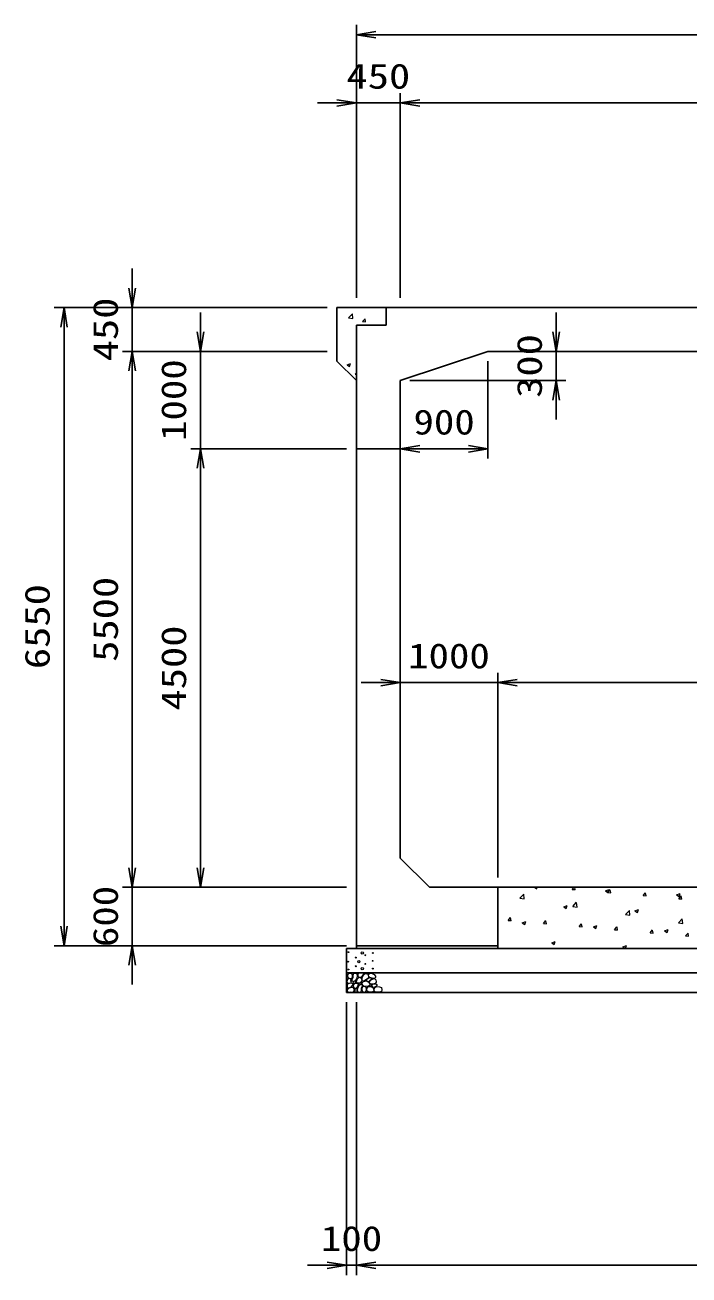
# Model space of a CAD drawing. Units: millimetres at full size. Extents: x 0 to 84100, y 0 to 59400.
# Drawn here: x 59200 to 66013, y 29470 to 42300 of the extents above; entities that cross this region are included whole.
import ezdxf
from ezdxf.enums import TextEntityAlignment as Align

# ---------------------------------------------------------------- set-up
doc = ezdxf.new("R2010")
doc.units = ezdxf.units.MM
for name, color, linetype, lineweight in [('D-DCR-HCHn', 4, 'Continuous', 9), ('D-STR-DIM', 7, 'Continuous', 25), ('D-STR-STRn', 1, 'Continuous', 25)]:
    doc.layers.add(name, color=color, linetype=linetype, lineweight=lineweight)
doc.styles.add('ＭＳ ゴシック', font='')
doc.styles.get('ＭＳ ゴシック').set_extended_font_data('MS Gothic')

# ---------------------------------------------------------------- blocks, each defined once
blk = doc.blocks.new('open_arrow')
at = {"color": 0, "linetype": 'Continuous', "lineweight": -2}
blk.add_lwpolyline([(7.5, 1.25), (0, 0), (7.5, -1.25)], dxfattribs=at)

msp = doc.modelspace()

# ---------------------------------------------------------------- linework, layer by layer
at = {"layer": 'D-DCR-HCHn'}
for p, q in [((62519.834, 39295.507), (62559.402, 39336.745)), ((62519.919, 39295.298), (62565.098, 39288.291)), ((62565.035, 39288.407), (62559.422, 39336.652)), ((62664.087, 39255.286), (62688.577, 39284.472)), ((62694.623, 39252.192), (62688.749, 39284.035)), ((62664.001, 39255.255), (62694.365, 39252.598)), ((62400.738, 38901.959), (62400, 38905.959)), ((62400, 38902.405), (62400.483, 38902.363)), ((62505.333, 38813.031), (62540.902, 38826.684)), ((62505.354, 38812.949), (62530.623, 38795.905)), ((62530.658, 38795.929), (62540.959, 38826.627)), ((62587.184, 38716.57), (62600, 38729.927)), ((62587.268, 38716.362), (62600, 38714.388)), ((64277.649, 33337.969), (64317.216, 33379.207)), ((64322.848, 33330.882), (64317.236, 33379.126)), ((64428.559, 33450), (64450.475, 33435.218)), ((64450.504, 33435.243), (64455.456, 33450)), ((64814.39, 33427.921), (64844.754, 33425.264)), ((64814.497, 33427.946), (64833.003, 33450)), ((64844.966, 33424.841), (64840.325, 33450)), ((65155.264, 33411.643), (65190.834, 33425.297)), ((65155.267, 33411.577), (65180.536, 33394.533)), ((65178.759, 33396.043), (65209.123, 33393.386)), ((65178.867, 33396.068), (65203.357, 33425.254)), ((65180.566, 33394.559), (65190.866, 33425.257)), ((65209.334, 33392.961), (65203.46, 33424.803)), ((65543.127, 33364.165), (65573.491, 33361.508)), ((65543.236, 33364.19), (65567.726, 33393.376)), ((65573.701, 33361.08), (65567.828, 33392.923)), ((65885.327, 33370.958), (65920.896, 33384.612)), ((65885.329, 33370.892), (65910.598, 33353.848)), ((65907.605, 33332.311), (65932.095, 33361.498)), ((65910.628, 33353.874), (65920.928, 33384.572)), ((65938.069, 33329.199), (65932.195, 33361.042)), ((64277.724, 33337.769), (64322.904, 33330.762)), ((64728.431, 33247.797), (64764.001, 33261.451)), ((64728.434, 33247.731), (64753.703, 33230.687)), ((64753.733, 33230.713), (64764.033, 33261.411)), ((64819.807, 33253.884), (64859.374, 33295.122)), ((64819.883, 33253.684), (64865.062, 33246.677)), ((64865.006, 33246.797), (64859.394, 33295.042)), ((65907.495, 33332.287), (65937.859, 33329.63)), ((64156.14, 33109.564), (64186.504, 33106.907)), ((64156.245, 33109.589), (64180.736, 33138.775)), ((64186.713, 33106.488), (64180.84, 33138.331)), ((64520.615, 33077.71), (64545.105, 33106.897)), ((64551.081, 33074.608), (64545.207, 33106.451)), ((65361.965, 33169.8), (65401.532, 33211.037)), ((65362.041, 33169.598), (65407.221, 33162.591)), ((65407.164, 33162.713), (65401.552, 33210.957)), ((65458.494, 33207.112), (65494.063, 33220.766)), ((65458.496, 33207.047), (65483.765, 33190.002)), ((65483.795, 33190.028), (65494.095, 33220.726)), ((65904.123, 33085.715), (65943.69, 33126.953)), ((65949.323, 33078.628), (65943.71, 33126.873)), ((64301.598, 33083.952), (64337.168, 33097.605)), ((64301.601, 33083.886), (64326.871, 33066.842)), ((64326.9, 33066.867), (64337.2, 33097.565)), ((64520.508, 33077.686), (64550.872, 33075.029)), ((64884.876, 33045.808), (64915.24, 33043.151)), ((64884.984, 33045.832), (64909.474, 33075.019)), ((64915.449, 33042.727), (64909.575, 33074.57)), ((65031.661, 33043.266), (65067.23, 33056.92)), ((65031.663, 33043.201), (65056.932, 33026.157)), ((65056.962, 33026.183), (65067.262, 33056.881)), ((65249.244, 33013.93), (65279.608, 33011.273)), ((65249.353, 33013.954), (65273.844, 33043.14)), ((65279.816, 33010.847), (65273.943, 33042.689)), ((65613.612, 32982.052), (65643.976, 32979.395)), ((65613.723, 32982.076), (65638.213, 33011.262)), ((65644.184, 32978.966), (65638.31, 33010.809)), ((65761.724, 33002.581), (65797.293, 33016.235)), ((65761.725, 33002.516), (65786.994, 32985.472)), ((65787.023, 32985.498), (65797.323, 33016.196)), ((65904.199, 33085.513), (65949.379, 33078.505)), ((65978.092, 32950.198), (66002.582, 32979.384)), ((66008.552, 32947.085), (66002.678, 32978.928)), ((64604.828, 32879.421), (64640.398, 32893.074)), ((64604.83, 32879.355), (64630.099, 32862.311)), ((64630.129, 32862.337), (64640.429, 32893.035)), ((65334.891, 32838.735), (65370.46, 32852.389)), ((65360.19, 32821.653), (65370.49, 32852.35)), ((65977.981, 32950.173), (66008.345, 32947.517)), ((65334.892, 32838.671), (65360.161, 32821.626))]:
    msp.add_line(p, q, dxfattribs=at)
for points in [[(62507.281, 32503.808), (62500.346, 32483.005), (62509.592, 32469.136), (62532.707, 32466.824), (62548.488, 32473.599), (62541.952, 32489.939), (62546.575, 32499.185), (62537.33, 32508.431), (62523.461, 32513.053)], [(62551.155, 32427.009), (62568.277, 32452.692), (62566.137, 32459.112), (62542.594, 32465.533), (62521.192, 32463.393), (62506.21, 32450.551), (62504.07, 32435.57), (62506.21, 32420.588), (62523.332, 32416.308)], [(62551.198, 32561.594), (62530.395, 32566.217), (62511.904, 32556.971), (62509.592, 32536.168), (62514.215, 32519.988), (62537.33, 32513.053), (62553.51, 32513.053), (62560.444, 32524.611), (62560.444, 32550.037)], [(62569.69, 32563.906), (62562.756, 32543.102), (62565.067, 32519.988), (62548.887, 32494.562), (62569.69, 32483.005), (62592.805, 32494.562), (62606.673, 32513.053), (62611.296, 32543.102), (62606.673, 32559.283), (62592.805, 32566.217)], [(62574.313, 32483.005), (62562.756, 32473.759), (62567.379, 32466.824), (62583.559, 32466.824), (62590.493, 32469.136), (62595.116, 32478.382), (62588.182, 32485.316)], [(62611.082, 32427.009), (62621.783, 32452.692), (62613.222, 32463.393), (62587.539, 32463.393), (62576.838, 32459.112), (62566.137, 32444.131), (62566.137, 32431.289), (62576.838, 32414.167), (62589.679, 32412.027)], [(62608.985, 32508.431), (62597.427, 32480.693), (62606.673, 32469.136), (62634.411, 32469.136), (62645.968, 32473.759), (62657.525, 32489.939), (62657.525, 32503.808), (62645.968, 32522.299), (62632.099, 32524.611)], [(62643.185, 32450.551), (62653.886, 32459.112), (62649.606, 32465.533), (62634.624, 32465.533), (62628.204, 32463.393), (62623.923, 32454.832), (62630.344, 32448.411)], [(62713.203, 32429.532), (62677.829, 32436.129), (62662.782, 32448.266), (62658.03, 32467.263), (62672.713, 32481.629), (62701.323, 32489.69), (62722.97, 32476.761), (62736.961, 32459.347), (62733.002, 32441.67)], [(62673.447, 32486.214), (62660.689, 32490.569), (62659.425, 32518.678), (62672.512, 32547.359), (62689.448, 32563.536), (62721.403, 32557.032), (62724.133, 32521.913), (62713.816, 32509.876), (62685.739, 32494.301)], [(62704.798, 32495.711), (62706.454, 32489.566), (62712.011, 32485.193), (62724.19, 32483.302), (62735.305, 32489.802), (62745.592, 32499.138), (62754.858, 32507.333), (62754.635, 32513.462), (62748.736, 32518.875), (62734.203, 32520.356), (62721.47, 32514.383), (62712.011, 32505.165), (62707.281, 32500.556)], [(62732.012, 32529.601), (62725.964, 32535.086), (62724.897, 32540.792), (62728.414, 32553.305), (62738.71, 32567.61), (62761.004, 32566.105), (62782.571, 32555.811), (62797.195, 32535.597), (62795.021, 32522.456), (62788.02, 32515.716), (62776.769, 32513.215), (62760.511, 32517.483), (62739.289, 32524.481)], [(62793.372, 32461.832), (62798.688, 32466.874), (62805.476, 32475.68), (62807.145, 32483.275), (62803.144, 32497.685), (62789.088, 32508.67), (62768.907, 32507.89), (62741.698, 32493.001), (62732.086, 32480.757), (62735.152, 32466.784), (62744.778, 32460.04), (62753.599, 32459.145), (62767.363, 32459.524), (62780.808, 32461.002)], [(62559.716, 32373.503), (62574.698, 32379.924), (62578.978, 32401.326), (62570.417, 32416.308), (62555.435, 32420.588), (62536.173, 32418.448), (62514.771, 32409.887), (62504.07, 32397.045), (62504.07, 32382.064), (62510.49, 32373.503), (62536.173, 32375.643)], [(62606.801, 32379.924), (62606.801, 32405.606), (62596.1, 32412.027), (62585.399, 32405.606), (62583.259, 32390.625), (62585.399, 32377.783), (62600.381, 32373.503)], [(62647.466, 32375.643), (62653.886, 32394.905), (62651.746, 32416.308), (62666.728, 32439.85), (62647.466, 32450.551), (62626.063, 32439.85), (62613.222, 32422.728), (62608.941, 32394.905), (62613.222, 32379.924), (62626.063, 32373.503)], [(62664.588, 32377.783), (62683.85, 32373.503), (62700.972, 32382.064), (62703.112, 32401.326), (62700.968, 32424.878), (62677.429, 32432.327), (62662.447, 32428.603), (62656.027, 32412.027), (62656.027, 32388.484)], [(62712.352, 32423.637), (62727.306, 32432.556), (62753.44, 32432.292), (62774.93, 32413.525), (62778.643, 32384.899), (62764.853, 32374.245), (62728.098, 32371.871), (62711.731, 32381.633), (62707.172, 32404.06)], [(62749.971, 32435.265), (62754.183, 32438.446), (62757.686, 32443.505), (62757.81, 32450.431), (62753.414, 32456.067), (62745.769, 32457.977), (62739.356, 32456.179), (62737.704, 32450.442), (62736.896, 32444.835), (62737.881, 32437.456), (62743.975, 32434.127)], [(62777.597, 32420.331), (62767.895, 32425.079), (62760.89, 32433.822), (62760.719, 32445.084), (62764.942, 32455.627), (62780.189, 32457.625), (62795.054, 32458.018), (62809.481, 32452.512), (62811.849, 32443.273), (62799.54, 32432.195), (62784.555, 32423.15)], [(62809.972, 32372.493), (62794.837, 32374.274), (62784.866, 32379.787), (62780.835, 32392.722), (62780.945, 32404.963), (62790.172, 32421.678), (62808.242, 32432.822), (62835.731, 32428.403), (62857.453, 32420.334), (62862.643, 32396.125), (62858.03, 32378.257), (62836.884, 32372.877)]]:
    msp.add_lwpolyline(points, close=True, dxfattribs=at)
msp.add_lwpolyline([(62643.432, 32568.547), (62626.093, 32566.446), (62614.258, 32558.701), (62614.626, 32539.819), (62620.514, 32526.087), (62635.025, 32526.185), (62655.107, 32529.153), (62664.799, 32543.689), (62674.082, 32553.492), (62676.884, 32564.345), (62664.099, 32568.547), (62643.082, 32568.547)], dxfattribs=at)
for centre, radius in [((62517.803, 32784.121), 4.5), ((62593.437, 32727.541), 4.5), ((62659.996, 32775.045), 11.25), ((62691.563, 32751.359), 4.5), ((62768.909, 32775.045), 4.5), ((62516.091, 32686.145), 4.5), ((62517.803, 32605.879), 4.5), ((62593.437, 32638.641), 4.5), ((62625.004, 32686.145), 11.25), ((62659.996, 32614.955), 11.25), ((62691.563, 32662.459), 4.5), ((62767.197, 32695.221), 4.5), ((62768.909, 32614.955), 4.5)]:
    msp.add_circle(centre, radius, dxfattribs=at)
at = {"layer": 'D-STR-DIM'}
for p, q in [((62600, 39500), (62600, 42300)), ((62600, 42200), (73500, 42200)), ((62600, 39500), (62600, 41600)), ((63050, 39500), (63050, 41600)), ((63050, 39500), (63050, 41600)), ((62200, 41500), (63450, 41500)), ((63050, 41500), (73050, 41500)), ((60300, 38550), (60300, 39800)), ((62300, 39400), (59500, 39400)), ((59600, 32850), (59600, 39400)), ((62300, 39400), (60200, 39400)), ((61000, 37550), (61000, 39350)), ((64650, 38250), (64650, 39350)), ((62300, 38950), (60200, 38950)), ((62300, 38950), (60200, 38950)), ((60300, 33450), (60300, 38950)), ((62300, 38950), (60900, 38950)), ((64050, 38950), (64750, 38950)), ((63950, 38850), (63950, 37850)), ((63150, 38650), (64750, 38650)), ((63050, 38550), (63050, 37850)), ((62500, 37950), (60900, 37950)), ((62500, 37950), (60900, 37950)), ((61000, 37950), (61000, 33450)), ((63950, 37950), (63050, 37950)), ((62650, 35550), (64450, 35550)), ((64050, 33550), (64050, 35650)), ((64050, 33550), (64050, 35650)), ((64050, 35550), (72050, 35550)), ((60300, 32450), (60300, 33850)), ((62500, 33450), (60200, 33450)), ((62500, 33450), (60200, 33450)), ((62500, 33450), (60900, 33450)), ((62500, 32850), (59500, 32850)), ((62500, 32850), (60200, 32850)), ((62500, 32270), (62500, 29470)), ((62600, 32270), (62600, 29470)), ((62600, 32270), (62600, 29470)), ((62100, 29570), (63000, 29570)), ((62600, 29570), (73500, 29570))]:
    msp.add_line(p, q, dxfattribs=at)
at = {"layer": 'D-STR-STRn'}
for p, q in [((62400, 39400), (62400, 38850)), ((62905, 39400), (62400, 39400)), ((62905, 39400), (73195, 39400)), ((62905, 39220), (62905, 39400)), ((62600, 39220), (62905, 39220)), ((62600, 39220), (62600, 32850)), ((63950, 38950), (63050, 38650)), ((63950, 38950), (72150, 38950)), ((62400, 38850), (62600, 38650)), ((63050, 38650), (63050, 33750)), ((62600, 37950), (63050, 37950)), ((63050, 33750), (63350, 33450)), ((63350, 33450), (72750, 33450)), ((64050, 33450), (64050, 32820)), ((62600, 32850), (64050, 32850)), ((62600, 32850), (62600, 32820)), ((62500, 32820), (73600, 32820)), ((62500, 32370), (62500, 32820)), ((62500, 32570), (73600, 32570)), ((62500, 32370), (73600, 32370))]:
    msp.add_line(p, q, dxfattribs=at)

# ---------------------------------------------------------------- block references
at = {"layer": 'D-STR-DIM', "xscale": 26.7, "yscale": 26.7}
for p in [(62600, 42200), (63050, 41500), (63050, 41500), (63050, 37950), (64050, 35550), (64050, 35550), (62600, 29570), (62600, 29570)]:
    msp.add_blockref('open_arrow', p, dxfattribs=at)
for p, rotation in [((62600, 41500), 180), ((60300, 39400), 90), ((59600, 39400), 270), ((61000, 38950), 90), ((64650, 38950), 90), ((60300, 38950), 270), ((60300, 38950), 270), ((64650, 38650), 270), ((63950, 37950), 180), ((61000, 37950), 270), ((61000, 37950), 270), ((63050, 35550), 180), ((60300, 33450), 90), ((60300, 33450), 90), ((61000, 33450), 90), ((59600, 32850), 90), ((60300, 32850), 270), ((62500, 29570), 180)]:
    msp.add_blockref('open_arrow', p, dxfattribs=dict(at, rotation=rotation))

# ---------------------------------------------------------------- texts
at = {"layer": 'D-STR-DIM', "style": 'ＭＳ ゴシック'}
for s, width, p in [('450', 1.25, (62825, 41775)), ('900', 1.2, (63500, 38225)), ('1000', 1.2, (63550, 35825)), ('100', 1.2, (62550, 29845))]:
    msp.add_text(s, height=256.6, dxfattribs=dict(at, width=width)).set_placement(p, align=Align.MIDDLE_CENTER)
for s, width, p in [('450', 1.25, (60025, 39175)), ('300', 1.25, (64375, 38800)), ('1000', 1.2, (60725, 38450)), ('5500', 1.25, (60025, 36200)), ('6550', 1.25, (59325, 36125)), ('4500', 1.25, (60725, 35700)), ('600', 1.2, (60025, 33150))]:
    msp.add_text(s, height=256.6, rotation=90, dxfattribs=dict(at, width=width)).set_placement(p, align=Align.MIDDLE_CENTER)

doc.saveas('drawing.dxf')
